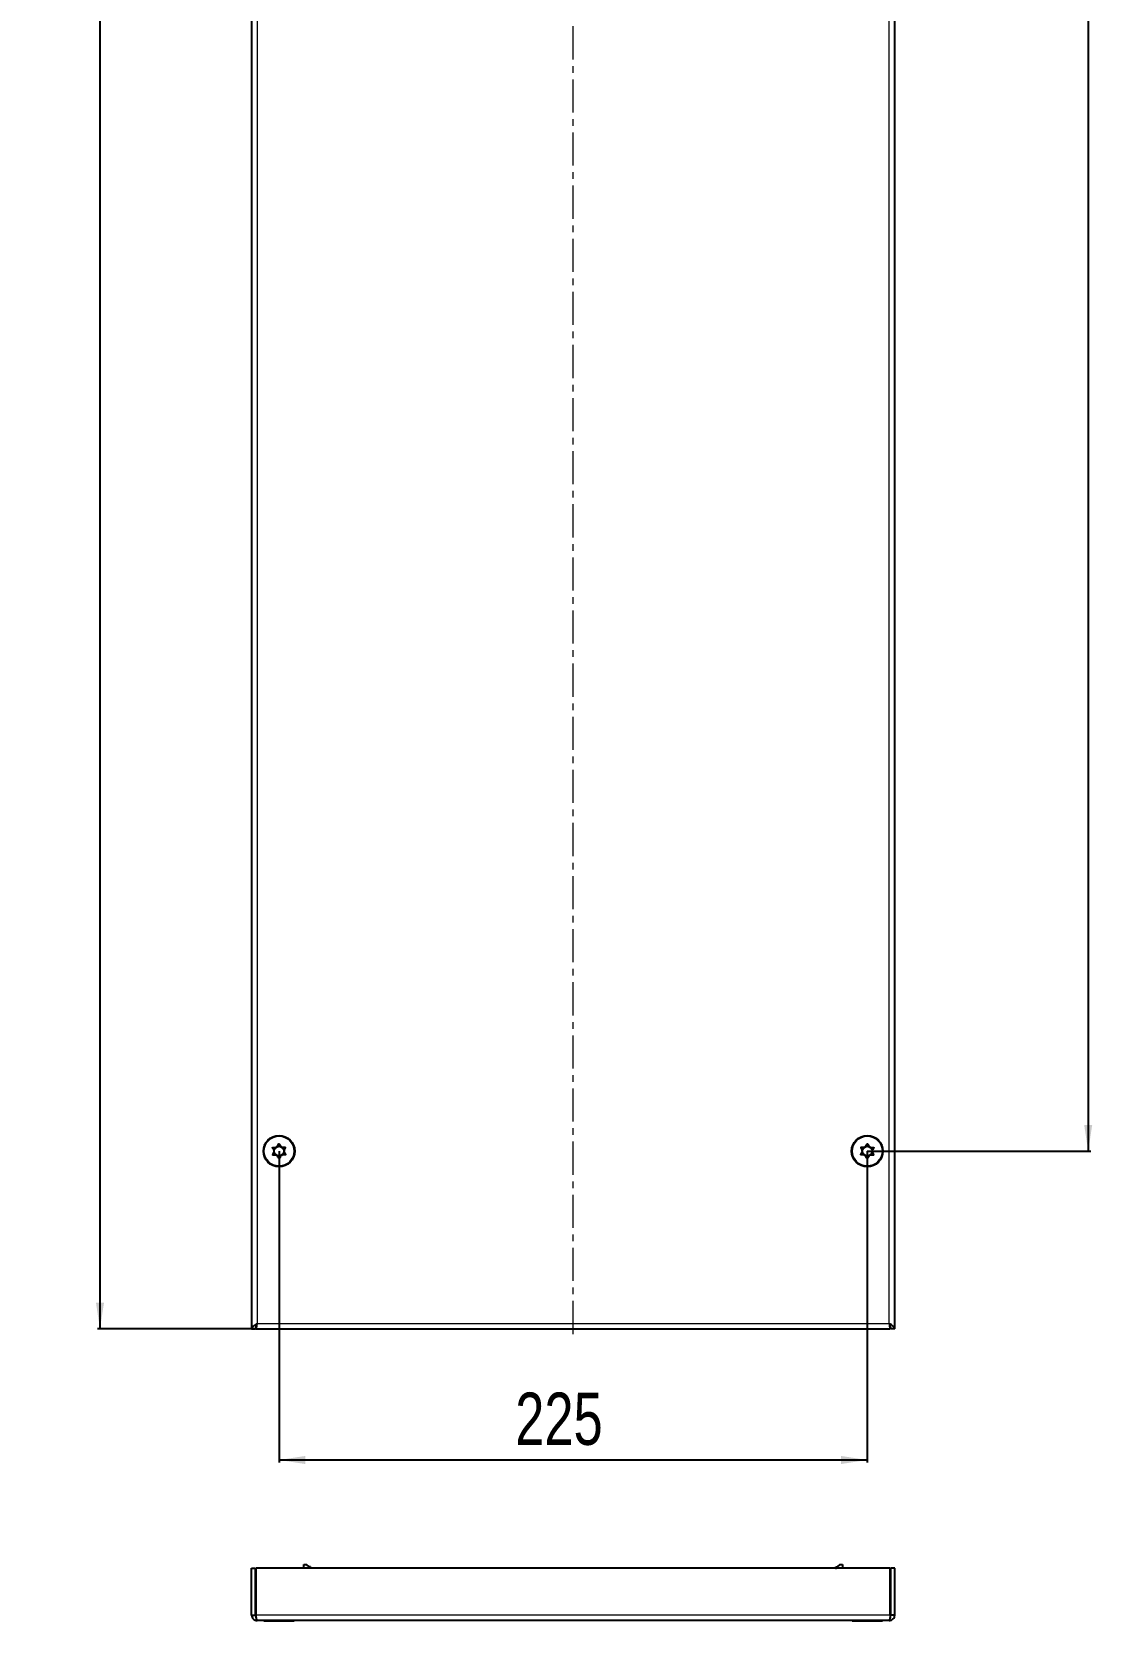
# Model space of a CAD drawing. Header units: millimetres. Extents: x 254 to 1192, y -979 to 1409.
# Drawn here: x 254 to 660, y -979 to -371 of the extents above; entities that cross this region are included whole.
import ezdxf

# ---------------------------------------------------------------- set-up
doc = ezdxf.new("R2010")
doc.units = ezdxf.units.MM
doc.linetypes.add('CENTERX2', pattern=[20.32, 12.7, -2.54, 2.54, -2.54])
doc.layers.add('FORMAT', color=7, linetype='Continuous')
doc.styles.add('SLDTEXTSTYLE0', font='TXT', dxfattribs={"width": 0.75})
doc.dimstyles.new('SLDDIMSTYLE0', dxfattribs={"dimtxt": 20, "dimasz": 10, "dimexe": 0, "dimexo": 0.0625, "dimgap": 5, "dimtad": 2, "dimdec": 1, "dimrnd": 1e-09, "dimzin": 12, "dimdsep": 46, "dimtxsty": 'SLDTEXTSTYLE0', "dimsah": 1, "dimcen": 0.09, "dimadec": 0, "dimazin": 3, "dimtfac": 1, "dimtofl": 0, "dimtmove": 0, "dimatfit": 3, "dimfxl": 0, "dimfrac": 2, "dimtolj": 1, "dimtzin": 12, "dimarcsym": 0})

# ---------------------------------------------------------------- blocks, each defined once
blk = doc.blocks.new('_D_1')
at = {"layer": 'FORMAT'}
for p, q in [((340.17, 1294.05), (279.48, 1294.05)), ((280.48, 1294.05), (280.48, -866.95)), ((340.17, -866.95), (279.48, -866.95))]:
    blk.add_line(p, q, dxfattribs=at)
for points in [[(280.48, 1294.05), (278.94, 1284.05), (282.02, 1284.05)], [(280.48, -866.95), (282.02, -856.95), (278.94, -856.95)]]:
    blk.add_solid(points, dxfattribs=at)
at = {"layer": 'FORMAT', "insert": (254.7, 183.99), "char_height": 20, "attachment_point": 1, "rotation": 90, "style": 'SLDTEXTSTYLE0'}
blk.add_mtext('2161', dxfattribs=at)
blk = doc.blocks.new('_D_2')
at = {"layer": 'FORMAT'}
for p, q in [((573.99, 1226.05), (659.49, 1226.05)), ((658.49, 1226.05), (658.49, -798.95)), ((573.99, -798.95), (659.49, -798.95))]:
    blk.add_line(p, q, dxfattribs=at)
for points in [[(658.49, 1226.05), (656.95, 1216.05), (660.02, 1216.05)], [(658.49, -798.95), (660.02, -788.95), (656.95, -788.95)]]:
    blk.add_solid(points, dxfattribs=at)
at = {"layer": 'FORMAT', "insert": (632.7, 183.99), "char_height": 20, "attachment_point": 1, "rotation": 90, "style": 'SLDTEXTSTYLE0'}
blk.add_mtext('2025', dxfattribs=at)
blk = doc.blocks.new('_D_3')
at = {"layer": 'FORMAT'}
for p, q in [((348.98, -798.96), (348.98, -918.12)), ((573.98, -798.96), (573.98, -918.12)), ((348.98, -917.12), (573.98, -917.12))]:
    blk.add_line(p, q, dxfattribs=at)
for points in [[(348.98, -917.12), (358.98, -918.66), (358.98, -915.58)], [(573.98, -917.12), (563.98, -915.58), (563.98, -918.66)]]:
    blk.add_solid(points, dxfattribs=at)
at = {"layer": 'FORMAT', "insert": (439.32, -891.34), "char_height": 20, "attachment_point": 1, "style": 'SLDTEXTSTYLE0'}
blk.add_mtext('225', dxfattribs=at)

msp = doc.modelspace()

# ---------------------------------------------------------------- linework, layer by layer
at = {"color": 7, "linetype": 'Continuous', "lineweight": 25}
for p, q in [((338.48, 1294.05), (338.48, -866.95)), ((584.48, -866.95), (584.48, 1294.05)), ((338.48, -866.95), (339.98, -866.95)), ((340.18, -865.84), (340.18, -866.95)), ((340.18, -866.95), (582.78, -866.95)), ((582.78, -866.95), (582.78, -865.83)), ((584.48, -866.95), (582.98, -866.95)), ((338.48, -958.55), (339.98, -958.55)), ((338.48, -976.45), (338.48, -958.55)), ((339.98, -976.45), (339.98, -958.55)), ((340.18, -976.45), (340.18, -958.55)), ((582.78, -958.55), (340.18, -958.55)), ((358.48, -957.05), (359.48, -957.05)), ((358.48, -958.55), (358.48, -957.05)), ((360.48, -958.05), (359.48, -957.05)), ((360.98, -958.05), (360.48, -958.05)), ((360.48, -958.05), (360.48, -958.55)), ((561.98, -958.05), (562.48, -958.05)), ((563.48, -957.05), (562.48, -958.05)), ((562.48, -958.55), (562.48, -958.05)), ((563.48, -957.05), (564.48, -957.05)), ((564.48, -957.05), (564.48, -958.55)), ((582.78, -976.45), (582.78, -958.55)), ((584.48, -958.55), (582.98, -958.55)), ((582.98, -976.45), (582.98, -958.55)), ((584.48, -976.45), (584.48, -958.55)), ((338.48, -976.45), (339.98, -976.45)), ((582.38, -978.55), (340.58, -978.55)), ((343.2, -978.55), (343.2, -978.81)), ((346.19, -978.81), (343.2, -978.81)), ((354.77, -978.81), (346.19, -978.81)), ((354.77, -978.81), (354.77, -978.55)), ((568.2, -978.55), (568.2, -978.81)), ((579.77, -978.81), (568.2, -978.81)), ((579.77, -978.81), (579.77, -978.55)), ((584.48, -976.45), (582.98, -976.45))]:
    msp.add_line(p, q, dxfattribs=at)
at = {"color": 8, "linetype": 'Continuous', "lineweight": 18}
for p, q in [((340.58, 1291.95), (340.58, -864.85)), ((582.38, -864.85), (582.38, 1291.95)), ((340.58, -864.85), (582.38, -864.85)), ((582.78, -976.45), (340.18, -976.45))]:
    msp.add_line(p, q, dxfattribs=at)
at = {"color": 7, "linetype": 'Continuous', "lineweight": 25}
for centre, radius in [((348.98, -798.95), 6), ((348.98, -798.95), 5.79), ((573.98, -798.95), 6), ((573.98, -798.95), 5.79), ((348.98, -798.95), 1.85), ((573.98, -798.95), 1.85)]:
    msp.add_circle(centre, radius, dxfattribs=at)
for points, knots in [([(351.43, -800.3), (351.44, -800.29), (351.45, -800.26), (351.44, -800.21), (351.38, -800.07), (351.17, -799.75), (350.87, -799.3), (350.83, -798.67), (351.05, -798.2), (351.25, -797.87), (351.37, -797.66), (351.39, -797.57), (351.39, -797.52), (351.37, -797.49), (351.35, -797.47), (351.28, -797.45), (351.02, -797.43), (350.54, -797.49), (349.84, -797.4), (349.38, -796.85), (349.18, -796.42), (349.02, -796.2), (348.96, -796.16), (348.93, -796.15), (348.9, -796.15), (348.87, -796.17), (348.84, -796.2), (348.79, -796.26), (348.68, -796.46), (348.51, -796.8), (348.23, -797.24), (347.68, -797.54), (347.14, -797.53), (346.74, -797.53), (346.6, -797.55), (346.55, -797.58), (346.53, -797.6), (346.52, -797.64), (346.53, -797.7), (346.58, -797.83), (346.8, -798.15), (347.1, -798.6), (347.13, -799.23), (346.92, -799.7), (346.71, -800.04), (346.6, -800.25), (346.57, -800.34), (346.57, -800.38), (346.59, -800.41), (346.61, -800.43), (346.68, -800.46), (346.95, -800.47), (347.42, -800.42), (348.13, -800.51), (348.58, -801.05), (348.79, -801.48), (348.94, -801.7), (349, -801.74), (349.03, -801.75), (349.06, -801.75), (349.09, -801.73), (349.12, -801.7), (349.18, -801.64), (349.29, -801.44), (349.45, -801.1), (349.73, -800.66), (350.29, -800.36), (350.83, -800.37), (351.22, -800.38), (351.37, -800.35), (351.42, -800.33), (351.43, -800.31), (351.43, -800.3)], [0, 0, 0, 0, 0.002009, 0.00442, 0.009365, 0.025528, 0.067705, 0.095786, 0.124646, 0.150342, 0.160519, 0.163394, 0.165697, 0.167245, 0.168874, 0.17077, 0.178606, 0.211994, 0.249994, 0.287995, 0.321383, 0.329219, 0.331115, 0.332744, 0.334292, 0.336217, 0.338535, 0.341318, 0.349662, 0.375358, 0.404217, 0.432298, 0.474475, 0.490639, 0.496669, 0.49844, 0.5, 0.502009, 0.50442, 0.509365, 0.525528, 0.567705, 0.595786, 0.624646, 0.650342, 0.660519, 0.663394, 0.665697, 0.667245, 0.668874, 0.67077, 0.678606, 0.711994, 0.749994, 0.787995, 0.821383, 0.829219, 0.831115, 0.832744, 0.834292, 0.836217, 0.838535, 0.841318, 0.849662, 0.875358, 0.904217, 0.932298, 0.974475, 0.990639, 0.996669, 0.99844, 1, 1, 1, 1]), ([(571.53, -800.3), (571.54, -800.31), (571.55, -800.33), (571.61, -800.35), (571.75, -800.38), (572.14, -800.37), (572.68, -800.36), (573.23, -800.66), (573.51, -801.1), (573.68, -801.45), (573.8, -801.66), (573.86, -801.73), (573.9, -801.75), (573.93, -801.75), (573.96, -801.74), (574.02, -801.7), (574.18, -801.48), (574.38, -801.05), (574.84, -800.51), (575.54, -800.42), (576.02, -800.47), (576.28, -800.46), (576.35, -800.43), (576.37, -800.41), (576.39, -800.38), (576.39, -800.35), (576.38, -800.3), (576.36, -800.22), (576.25, -800.03), (576.05, -799.7), (575.83, -799.23), (575.87, -798.6), (576.17, -798.15), (576.38, -797.82), (576.44, -797.69), (576.45, -797.63), (576.44, -797.6), (576.41, -797.57), (576.36, -797.55), (576.21, -797.52), (575.83, -797.53), (575.29, -797.54), (574.73, -797.24), (574.45, -796.8), (574.28, -796.45), (574.16, -796.24), (574.1, -796.18), (574.06, -796.15), (574.03, -796.15), (574, -796.16), (573.94, -796.2), (573.79, -796.42), (573.58, -796.85), (573.13, -797.4), (572.42, -797.49), (571.95, -797.43), (571.68, -797.45), (571.61, -797.47), (571.59, -797.49), (571.58, -797.52), (571.57, -797.56), (571.58, -797.6), (571.61, -797.68), (571.71, -797.88), (571.92, -798.2), (572.13, -798.67), (572.1, -799.3), (571.8, -799.75), (571.58, -800.08), (571.52, -800.21), (571.52, -800.27), (571.53, -800.29), (571.53, -800.3)], [0, 0, 0, 0, 0.002009, 0.00442, 0.009365, 0.025528, 0.067705, 0.095786, 0.124646, 0.150342, 0.160519, 0.163394, 0.165697, 0.167245, 0.168874, 0.17077, 0.178606, 0.211994, 0.249994, 0.287995, 0.321383, 0.329219, 0.331115, 0.332744, 0.334292, 0.336217, 0.338535, 0.341318, 0.349662, 0.375358, 0.404217, 0.432298, 0.474475, 0.490639, 0.496669, 0.49844, 0.5, 0.502009, 0.50442, 0.509365, 0.525528, 0.567705, 0.595786, 0.624646, 0.650342, 0.660519, 0.663394, 0.665697, 0.667245, 0.668874, 0.67077, 0.678606, 0.711994, 0.749994, 0.787995, 0.821383, 0.829219, 0.831115, 0.832744, 0.834292, 0.836217, 0.838535, 0.841318, 0.849662, 0.875358, 0.904217, 0.932298, 0.974475, 0.990639, 0.996669, 0.99844, 1, 1, 1, 1]), ([(584.48, -866.95), (584.45, -866.77), (584.38, -866.42), (583.88, -865.88), (583.18, -865.36), (582.64, -865.02), (582.38, -864.85)], [0, 0, 0, 0, 0.254757, 0.509649, 0.764542, 1, 1, 1, 1]), ([(582.98, -866.95), (582.98, -866.86), (582.98, -866.7), (582.95, -866.52), (582.92, -866.34), (582.88, -866.13), (582.81, -865.92), (582.75, -865.74), (582.69, -865.57), (582.61, -865.36), (582.52, -865.15), (582.44, -864.98), (582.39, -864.88), (582.38, -864.85)], [0, 0, 0, 0, 0.129417, 0.226935, 0.25953, 0.388939, 0.519022, 0.558491, 0.657401, 0.756422, 0.856688, 0.958735, 1, 1, 1, 1]), ([(360.48, -958.05), (360.5, -958.15), (360.54, -958.31), (360.78, -958.48), (360.89, -958.55)], [0, 0, 0, 0, 0.57413, 1, 1, 1, 1]), ([(360.98, -958.05), (361, -958.15), (361.04, -958.3), (361.18, -958.47), (361.26, -958.54), (361.28, -958.55)], [0, 0, 0, 0, 0.60297, 0.917931, 1, 1, 1, 1]), ([(561.67, -958.55), (561.74, -958.49), (561.87, -958.38), (561.96, -958.21), (561.97, -958.1), (561.98, -958.05)], [0, 0, 0, 0, 0.360365, 0.675069, 1, 1, 1, 1]), ([(562.07, -958.55), (562.16, -958.49), (562.39, -958.34), (562.47, -958.18), (562.48, -958.07), (562.48, -958.05)], [0, 0, 0, 0, 0.331346, 0.905226, 1, 1, 1, 1]), ([(338.48, -976.45), (338.51, -976.73), (338.58, -977.29), (339.08, -977.99), (339.78, -978.46), (340.32, -978.52), (340.58, -978.55)], [0, 0, 0, 0, 0.2547568, 0.5096489, 0.7645419, 1, 1, 1, 1]), ([(339.98, -976.45), (339.99, -976.53), (340.01, -976.69), (340.11, -976.87), (340.22, -976.91), (340.24, -976.91)], [0, 0, 0, 0, 0.432796, 0.865566, 1, 1, 1, 1]), ([(582.38, -978.55), (582.66, -978.52), (583.22, -978.45), (583.93, -977.95), (584.4, -977.25), (584.45, -976.71), (584.48, -976.45)], [0, 0, 0, 0, 0.2547527, 0.5096447, 0.7645377, 1, 1, 1, 1]), ([(582.72, -976.93), (582.76, -976.91), (582.92, -976.81), (582.95, -976.61), (582.98, -976.45)], [0, 0, 0, 0, 0.207713, 1, 1, 1, 1])]:
    msp.add_open_spline(points, degree=3, knots=knots, dxfattribs=at)
for points in [[(340.58, -864.85), (340.31, -865.03), (339.76, -865.38), (339.06, -865.9), (338.58, -866.43), (338.51, -866.78), (338.48, -866.95)], [(340.58, -864.85), (340.42, -865.2), (340.1, -865.9), (340.02, -866.6), (339.98, -866.95)], [(340.18, -866.95), (340.22, -866.92), (340.28, -866.86), (340.38, -866.37), (340.48, -865.68), (340.55, -865.13), (340.58, -864.85)], [(582.38, -864.85), (582.42, -865.13), (582.48, -865.68), (582.58, -866.37), (582.68, -866.86), (582.75, -866.92), (582.78, -866.95)], [(340.58, -978.55), (340.55, -978.52), (340.48, -978.45), (340.38, -977.97), (340.28, -977.27), (340.22, -976.72), (340.18, -976.45)], [(582.78, -976.45), (582.75, -976.72), (582.68, -977.27), (582.58, -977.97), (582.48, -978.45), (582.42, -978.52), (582.38, -978.55)]]:
    msp.add_open_spline(points, degree=3, dxfattribs=at)
at = {"layer": 'FORMAT', "linetype": 'CENTERX2', "lineweight": 18}
msp.add_line((461.48, -868.95), (461.48, 1296.05), dxfattribs=at)

# ---------------------------------------------------------------- dimensions: what is measured, and where the dimension line sits
at = {"layer": 'FORMAT'}
for base, p1, p2, picture, middle in [((280.48, -866.95), (340.18, 1294.05), (340.18, -866.95), '_D_1', (280.48, 213.55)), ((658.49, -798.95), (573.98, 1226.05), (573.98, -798.95), '_D_2', (658.49, 213.55))]:
    dim = msp.add_linear_dim(base=base, p1=p1, p2=p2, angle=90, dimstyle='SLDDIMSTYLE0', dxfattribs=at)
    dim.commit()
    dim.dimension.update_dxf_attribs({"geometry": picture, "text_midpoint": middle, "dimtype": 160})
dim = msp.add_linear_dim(base=(573.98, -917.12), p1=(348.98, -798.95), p2=(573.98, -798.95), dimstyle='SLDDIMSTYLE0', dxfattribs=at)
dim.commit()
dim.dimension.update_dxf_attribs({"geometry": '_D_3', "text_midpoint": (461.48, -917.12), "dimtype": 160})

doc.saveas('drawing.dxf')
